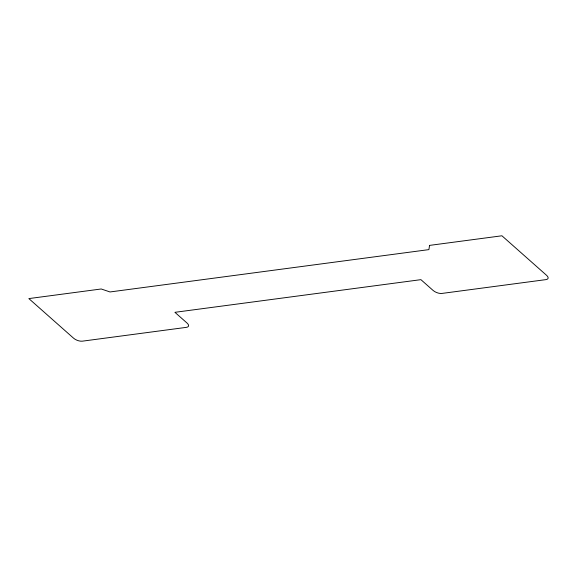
<?xml version="1.0" encoding="UTF-8"?>
<svg xmlns="http://www.w3.org/2000/svg" width="577" height="577" viewBox="0 0 577 577"><rect width="100%" height="100%" fill="white"/><g stroke="black" fill="none" stroke-linecap="round" stroke-linejoin="round"><path stroke-width="0.87" d="M429.562 245.391L428.899 249.617L110.012 291.955L101.213 288.983L28.85 298.59L73.582 338.194A6.592 2.972 21.2 0 0 82.374 341.166L186.45 327.347A6.592 2.972 21.2 0 0 187.114 323.12L174.918 312.316L420.914 279.657L433.118 290.462A6.592 2.972 21.2 0 0 441.91 293.433L545.986 279.614A6.592 2.972 21.2 0 0 546.65 275.388L501.925 235.784L429.562 245.391"/></g></svg>
